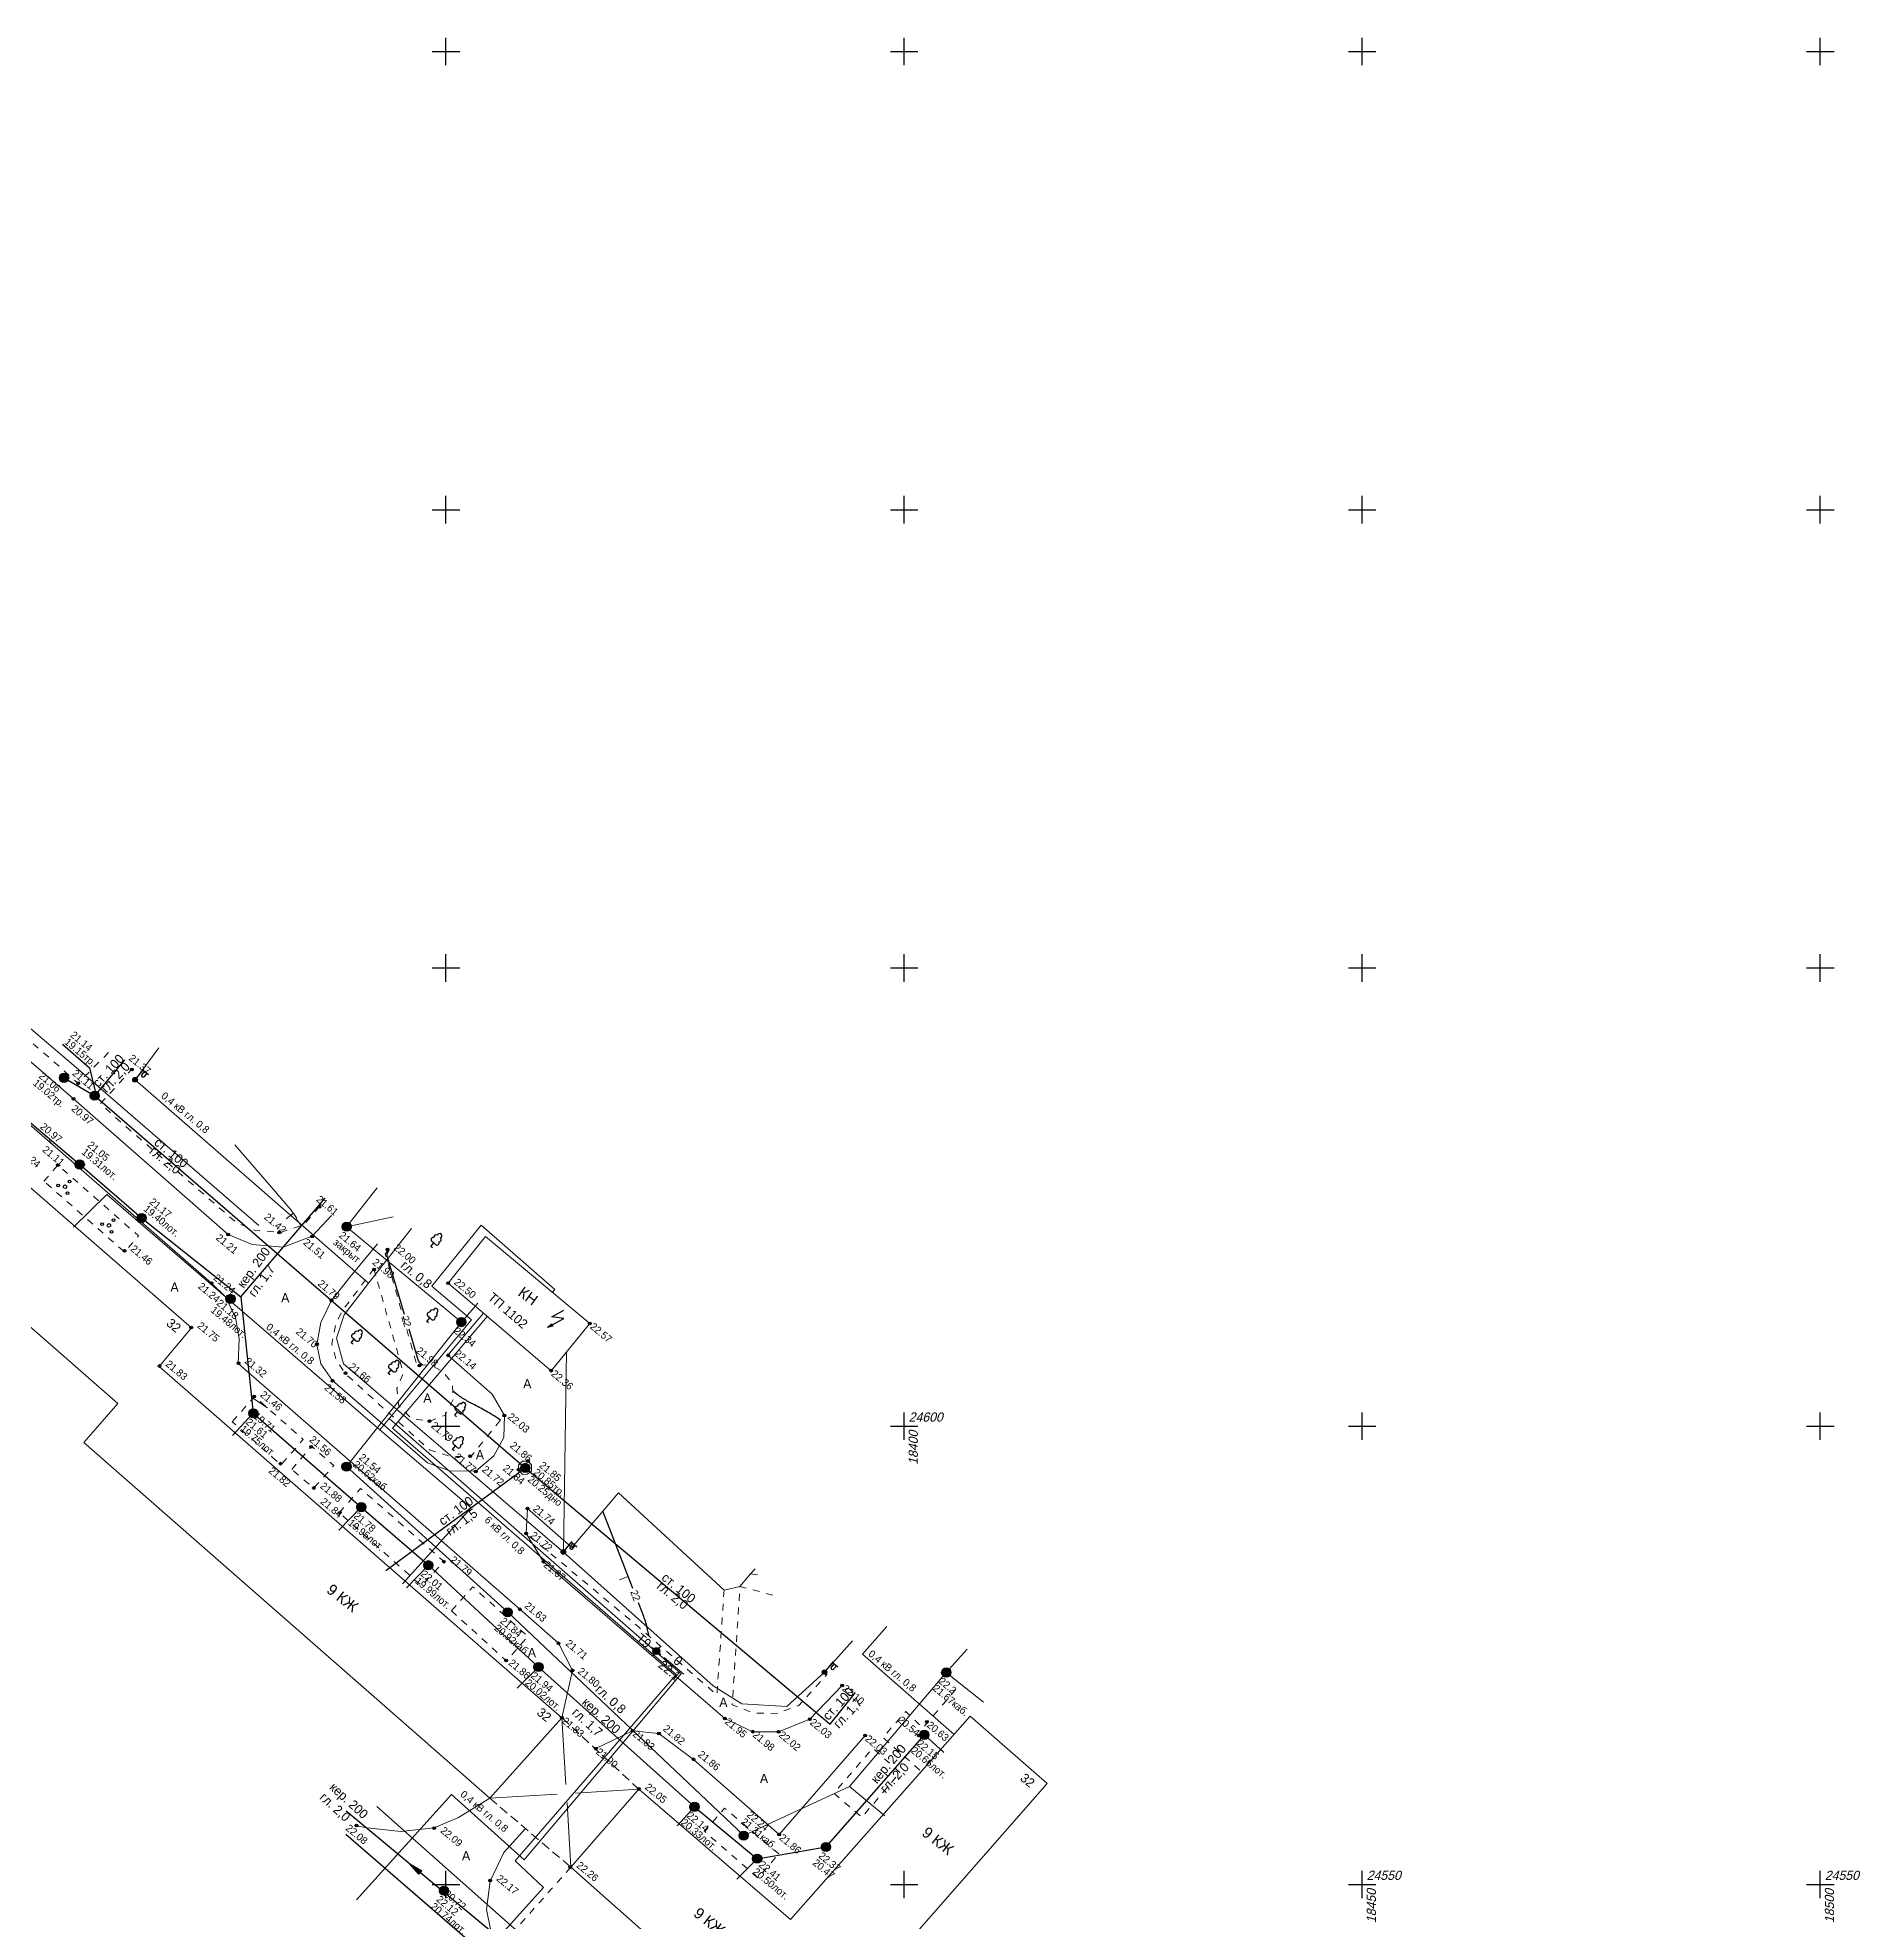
# Model space of a CAD drawing. Header units: metres. Extents: x 16881 to 20071, y 24181 to 25063.
# Drawn here: x 18305.4 to 18504.4, y 24545.9 to 24751.5 of the extents above; entities that cross this region are included whole.
import ezdxf
from ezdxf.enums import TextEntityAlignment as Align

# ---------------------------------------------------------------- set-up
doc = ezdxf.new("R2010")
doc.units = ezdxf.units.M
doc.linetypes.add('g5_01_5x1_5', pattern=[1.5, 0.75, -0.75])
doc.linetypes.add('g5_02x1', pattern=[1.5, 1, -0.5])
for name, color, linetype in [('01_Геодезические пункты', 7, 'Continuous'), ('02_Сетка', 7, 'Continuous'), ('03_Здания и строения', 7, 'Continuous'), ('05_Элементы зданий', 7, 'Continuous'), ('06_Инженерно-технические сооружения', 7, 'Continuous'), ('07_Объекты электропередачи', 7, 'Continuous'), ('10_Границы покрытий и угодий', 7, 'Continuous'), ('13_Растительность', 7, 'Continuous'), ('19_Горизонтали', 7, 'Continuous'), ('30_Канализация', 7, 'Continuous'), ('31_Водопровод', 7, 'Continuous'), ('33_Газопровод', 7, 'Continuous'), ('35_Телефон', 7, 'Continuous'), ('37_Кабель низкого напряжения', 7, 'Continuous'), ('38_Кабели высокого напряжения', 7, 'Continuous'), ('44_Крышки колодцев', 7, 'Continuous'), ('61_Отметки высоты поверхности', 7, 'Continuous'), ('Сетка', 7, 'Continuous')]:
    doc.layers.add(name, color=color, linetype=linetype)
doc.styles.add('LIKE11', font='bm431.shx')
doc.styles.add('LIKE14', font='p131.shx')
doc.styles.add('LIKE17', font='d431.shx')
doc.styles.add('LIKE32', font='peteri.shx')
doc.styles.add('LIKE36', font='pragmai.shx')
doc.styles.add('Line_GUGK', font='')
doc.styles.add('pragmai.shx', font='pragmai.shx')
doc.styles.get('Line_GUGK').set_extended_font_data('Bm431', italic=True)
doc.linetypes.add('g5_119_1', pattern='A,4,-1,[31,GUGK_2005.shx,S=0.1,R=0,X=0,Y=0],0.35,[31,GUGK_2005.shx,S=0.08,R=0,X=0,Y=0],3.3,[31,GUGK_2005.shx,S=0.08,R=180,X=0,Y=0],0.35,[31,GUGK_2005.shx,S=0.1,R=180,X=0,Y=0],-1', length=10)
doc.linetypes.add('g5_119_3', pattern='A,4,-1,[31,GUGK_2005.shx,S=0.1,R=0,X=0,Y=0],4,[31,GUGK_2005.shx,S=0.1,R=180,X=0,Y=0],-1', length=10)
doc.linetypes.add('g5_122_g', pattern='A,1,-1,1.5,-0.4,["Г",Line_GUGK,S=1,R=0,X=0,Y=-0.5],-1.5,1.5,-1,4,-1,4,-1,3', length=20.9)
doc.linetypes.add('g5_122_k', pattern='A,1,-1,1.5,-0.4,["К",Line_GUGK,S=1,R=0,X=0,Y=-0.5],-1.5,1.5,-1,4,-1,4,-1,3', length=20.9)
doc.linetypes.add('g5_122_v', pattern='A,1,-1,1.5,-0.4,["В",Line_GUGK,S=1,R=0,X=0,Y=-0.5],-1.5,1.5,-1,4,-1,4,-1,3', length=20.9)
doc.linetypes.add('g5_133_t', pattern='A,2,[27,GUGK_2005.shx,S=0.4,R=0,X=0,Y=0],2,-1,2,[27,GUGK_2005.shx,S=0.4,R=0,X=0,Y=0],2,-1,2,[27,GUGK_2005.shx,S=0.4,R=0,X=0,Y=0],2,-0.1,["V",Line_GUGK,S=1,R=0,X=0,Y=-0.5],-1', length=15.1)
doc.linetypes.add('g5_386_1', pattern='A,0,-0.75,[39,GUGK_2005.shx,S=0.5,R=0,X=0.55,Y=0],-0.75', length=1.5)

# ---------------------------------------------------------------- blocks, each defined once
blk = doc.blocks.new('g5_012')
at = {"color": 92}
for points in [[(-1.5, 0), (1.5, 0)], [(0, -1.5), (0, 1.5)]]:
    blk.add_lwpolyline(points, dxfattribs=at)
blk = doc.blocks.new('g5_117sv')
h = blk.add_hatch(color=255)
h.paths.add_polyline_path([(-0.04, 0.46, 0.390634), (-0.46, 0, 0.11106), (-0.42, -0.2), (-0.04, 0.02)])
h.paths.add_polyline_path([(0.04, 0.02), (0.42, -0.2, 0.11106), (0.46, 0, 0.390634), (0.04, 0.46)])
h.paths.add_polyline_path([(-0.38, -0.26, 0.524447), (0.38, -0.26), (0, -0.04)])
at = {"color": 0}
for points in [[(0, 0.5), (0, 0)], [(0, 0), (-0.43, -0.25)], [(0.43, -0.25), (0, 0)]]:
    blk.add_lwpolyline(points, dxfattribs=at)
blk.add_circle((0, 0), 0.5, dxfattribs=at)
blk = doc.blocks.new('g5_367_1')
at = {"color": 0}
for points in [[(0, 0.5), (-0.26, 0.5)], [(0, 0.5), (0.26, 0.5)], [(0, 0), (0, 0.5)], [(0.25, 0), (0, 0)]]:
    blk.add_lwpolyline(points, dxfattribs=at)
for centre, start, end in [((-0.26, 0.75), 115.6346, 270), ((-0.2, 1.16), 97.9406, 227.8197), ((0, 1.5), 90, 202.242), ((0, 1.5), 337.758, 90), ((0.2, 1.16), 312.1803, 82.0594), ((0.26, 0.75), 270, 64.3654)]:
    blk.add_arc(centre, 0.25, start, end, dxfattribs=at)
blk = doc.blocks.new('g5_110_1c')
h = blk.add_hatch(color=255)
edge = h.paths.add_edge_path()
edge.add_arc((0, 0), 0.212, 0, 360)
edge = h.paths.add_edge_path(flags=16)
edge.add_arc((0, 0), 0.0975, 0, 360)
h = blk.add_hatch(color=0)
edge = h.paths.add_edge_path()
edge.add_arc((0, 0), 0.06, 0, 360)
at = {"color": 0}
for p, q in [((0, 0.25), (0, 1.5)), ((0, 1.38), (0.75, 1.38))]:
    blk.add_line(p, q, dxfattribs=at)
blk.add_lwpolyline([(0.2, 1.38), (0.2, 0.93, 1.040016), (0.55, 0.93), (0.55, 1.38)], format="xyb", dxfattribs=at)
for radius in [0.25, 0.06]:
    blk.add_circle((0, 0), radius, dxfattribs=at)
blk = doc.blocks.new('g5_330')
blk.add_hatch(color=0).paths.add_polyline_path([(0.15, 0, 1), (-0.15, 0, 1)])
at = {"color": 0}
blk.add_circle((0, 0), 0.15, dxfattribs=at)
blk = doc.blocks.new('g5_005_1')
h = blk.add_hatch(color=255)
edge = h.paths.add_edge_path()
edge.add_arc((0, 0), 0.338, 0, 360)
edge = h.paths.add_edge_path(flags=16)
edge.add_arc((0, 0), 0.1, 0, 360)
at = {"color": 0}
for p, q in [((-0.625, 0), (-0.375, 0)), ((0, 0.625), (0, 0.375)), ((0.375, 0), (0.625, 0)), ((0, -0.375), (0, -0.625))]:
    blk.add_line(p, q, dxfattribs=at)
for radius in [0.375, 0.0625]:
    blk.add_circle((0, 0), radius, dxfattribs=at)
blk = doc.blocks.new('g5_117v')
h = blk.add_hatch(color=255)
h.paths.add_polyline_path([(-0.46, 0.04), (0.46, 0.04, 0.921954)])
h.paths.add_polyline_path([(0.46, -0.04), (-0.46, -0.04, 0.921954)])
at = {"color": 0}
blk.add_line((-0.5, 0), (0.5, 0), dxfattribs=at)
blk.add_circle((0, 0), 0.5, dxfattribs=at)
blk = doc.blocks.new('g5_112')
blk.add_hatch(color=0).paths.add_polyline_path([(0, 0), (0.08, 0.61), (0.36, 0.5)])
at = {"color": 0}
blk.add_lwpolyline([(0.22, 0.56), (0.75, 1.88), (-0.38, 1.2), (0.15, 2.6)], dxfattribs=at)
blk.add_lwpolyline([(0, 0), (0.08, 0.61), (0.36, 0.5)], close=True, dxfattribs=at)
blk = doc.blocks.new('g5_117kb')
h = blk.add_hatch(color=255)
h.paths.add_polyline_path([(0.04, 0.04), (0.46, 0.04, 0.367426), (0.04, 0.46)])
h.paths.add_polyline_path([(-0.04, 0.46, 0.367426), (-0.46, 0.04), (-0.04, 0.04)])
h.paths.add_polyline_path([(-0.04, -0.04), (-0.46, -0.04, 0.367426), (-0.04, -0.46)])
h.paths.add_polyline_path([(0.04, -0.46, 0.367426), (0.46, -0.04), (0.04, -0.04)])
at = {"color": 0}
for points in [[(-0.5, 0), (0.5, 0)], [(0, 0.5), (0, -0.5)]]:
    blk.add_lwpolyline(points, dxfattribs=at)
blk.add_circle((0, 0), 0.5, dxfattribs=at)
blk = doc.blocks.new('g5_394')
at = {"color": 0}
for centre, radius in [((0, 0), 0.2), ((0, 0.75), 0.15), ((-0.65, -0.37), 0.15), ((0.65, -0.37), 0.15)]:
    blk.add_circle(centre, radius, dxfattribs=at)
blk = doc.blocks.new('g5_122_3')
blk.add_hatch(color=0).paths.add_polyline_path([(0, -0.25), (0, 0.25), (1.5, 0)])
at = {"color": 0}
blk.add_lwpolyline([(0, -0.25), (0, 0.25), (1.5, 0), (0, -0.25)], dxfattribs=at)
blk = doc.blocks.new('g_scratch')
at = {"color": 0, "linetype": 'ByBlock', "lineweight": 15}
blk.add_line((0, 0), (1, 0), dxfattribs=at)

msp = doc.modelspace()

# ---------------------------------------------------------------- linework, layer by layer
at = {"flags": 128}
msp.add_lwpolyline([(18308.15, 24641.68), (18311.1, 24639.09), (18311.71, 24636.56)], dxfattribs=at)
at = {"layer": '01_Геодезические пункты', "color": 7, "lineweight": 20, "flags": 128}
msp.add_lwpolyline([(18375.97, 24572.96), (18373.81, 24574.76)], dxfattribs=at)
at = {"layer": '03_Здания и строения', "color": 7, "linetype": 'Continuous', "lineweight": 20, "flags": 128}
for points in [[(18277.92, 24634.2), (18285.41, 24642.74), (18322.21, 24610.73), (18318.71, 24606.53), (18362.66, 24568.18), (18354.78, 24559.41), (18310.47, 24598.23), (18314.18, 24602.47), (18277.92, 24634.2)], [(18350.24, 24615.6), (18354.1, 24612.32), (18361.47, 24606.06), (18365.71, 24611.21), (18354.33, 24620.7), (18350.24, 24615.6)], [(18407.22, 24568.37), (18387.62, 24546.19), (18371.04, 24560.39), (18363.63, 24551.88), (18385.61, 24532.44), (18381.9, 24528.03), (18414.11, 24500.53), (18421.52, 24509.16), (18388.53, 24537.6), (18394.49, 24544.63), (18398.31, 24541.26), (18415.6, 24561.03), (18407.22, 24568.37)]]:
    msp.add_lwpolyline(points, dxfattribs=at)
at = {"layer": '05_Элементы зданий', "color": 7, "linetype": 'g5_02x1', "lineweight": 20, "flags": 128}
for points in [[(18362.66, 24568.18), (18371.04, 24560.39)], [(18354.78, 24559.41), (18363.63, 24551.88)]]:
    msp.add_lwpolyline(points, dxfattribs=at)
at = {"layer": '05_Элементы зданий', "color": 7, "linetype": 'Continuous', "lineweight": 20, "flags": 128}
for points, elevation in [([(18362.66, 24568.18), (18363.09, 24560.91)], 21.83), ([(18364.15, 24559.97), (18371.04, 24560.39)], 22.12), ([(18354.78, 24559.41), (18362.15, 24559.85)], 22.12), ([(18363.21, 24558.92), (18363.63, 24551.88)], 21.83)]:
    msp.add_lwpolyline(points, dxfattribs=dict(at, elevation=elevation))
at = {"layer": '06_Инженерно-технические сооружения', "color": 7, "linetype": 'Continuous', "lineweight": 20, "flags": 128}
msp.add_lwpolyline([(18357.93, 24595.75), (18358.36, 24596.17), (18358.95, 24596.2), (18359.32, 24595.8), (18359.33, 24595.1), (18358.85, 24594.76), (18358.35, 24594.74), (18357.91, 24595.26), (18357.93, 24595.75)], dxfattribs=at)
at = {"layer": '10_Границы покрытий и угодий', "color": 7, "linetype": 'Continuous', "lineweight": 20, "flags": 128}
for points in [[(18283.79, 24657.84), (18292.35, 24650.43), (18294.66, 24648.42), (18309.35, 24635.71), (18326.24, 24620.91)], [(18362.66, 24568.18), (18363.82, 24573.36), (18362.28, 24576.31), (18358.06, 24580.02), (18327.33, 24606.86), (18327.44, 24609.55), (18327.04, 24611.85), (18325.99, 24614.08), (18324.42, 24615.61), (18305.08, 24632.46), (18294.14, 24641.92), (18293.48, 24641.76), (18292.08, 24642.95), (18291.94, 24643.75), (18288.06, 24647.09), (18285.65, 24647.73), (18283.56, 24647.51), (18281.19, 24645.51), (18273.23, 24636.2), (18267.6, 24629.66), (18266.25, 24626.47), (18266.2, 24623.86), (18266.96, 24621.52), (18269.6, 24618.07)], [(18326.24, 24620.91), (18328.83, 24619.81), (18332.22, 24619.53), (18335.39, 24620.74), (18337.49, 24622.99)], [(18342.52, 24619.9), (18339.56, 24616.3), (18337.51, 24613.71), (18336.36, 24611.32), (18335.89, 24608.92), (18336.36, 24606.8), (18337.6, 24604.97), (18348, 24596.01), (18350.42, 24595.14), (18353.26, 24595.1), (18355.22, 24596.77), (18356.31, 24598.75), (18356.37, 24601.17), (18355.05, 24603.5), (18350.21, 24607.74), (18354.1, 24612.32)], [(18358.91, 24591.02), (18363.72, 24586.76), (18368.84, 24592.72), (18380.36, 24582.12), (18382.09, 24582.51), (18383.25, 24583.91), (18383.73, 24584.44)], [(18358.91, 24591.02), (18358.75, 24588.29), (18360.65, 24585.22), (18380.44, 24568.11), (18383.48, 24566.67), (18386.31, 24566.66), (18389.7, 24568.03), (18393.24, 24571.72)], [(18395.74, 24566.24), (18386.36, 24555.45), (18377.02, 24563.65), (18373.25, 24566.46), (18370.37, 24566.76), (18366.35, 24564.82)], [(18354.78, 24559.41), (18351.38, 24557.3), (18348.7, 24556.17), (18345.09, 24555.77), (18341.41, 24556.17), (18340.21, 24556.4)], [(18382.28, 24520.08), (18357.98, 24540.84), (18356.09, 24542.89), (18354.86, 24545.11), (18354.41, 24547.26), (18354.83, 24550.36), (18356.33, 24553.47), (18358.68, 24556.09)]]:
    msp.add_lwpolyline(points, dxfattribs=at)
at = {"layer": '10_Границы покрытий и угодий', "color": 7, "linetype": 'g5_01_5x1_5', "lineweight": 20, "flags": 128}
for points in [[(18313.18, 24640.76), (18309.82, 24637.42), (18308.01, 24639.06), (18302.13, 24644.18), (18295.61, 24649.7), (18293.38, 24651.62), (18292.35, 24650.43)], [(18336.19, 24623.94), (18334.49, 24621.98), (18332.02, 24621.17), (18329.17, 24621.34), (18327.17, 24622.17), (18321.39, 24627.2), (18313.83, 24633.78), (18312.29, 24635.18), (18315.69, 24638.92)], [(18306.12, 24626.73), (18307.64, 24628.5), (18316.45, 24620.76), (18314.92, 24619.01), (18306.12, 24626.73)], [(18342.13, 24617.18), (18345.35, 24605.82), (18344.65, 24604.15), (18344.85, 24602.23), (18346.21, 24600.87), (18348.2, 24600.54), (18349.92, 24601.2), (18350.79, 24602.91), (18350.71, 24604.63), (18349.69, 24605.92), (18348.27, 24606.7), (18346.83, 24606.63), (18343.38, 24618.8), (18343.73, 24619.22)], [(18342.13, 24617.18), (18338.63, 24612.53), (18337.94, 24610.98), (18337.54, 24608.98), (18338.01, 24607.25), (18339.06, 24605.7), (18348.19, 24597.42), (18350.44, 24596.72), (18352.68, 24596.66), (18356.37, 24601.17)], [(18326.68, 24600.49), (18329.09, 24603.24), (18334.42, 24598.56), (18331.99, 24595.79), (18326.68, 24600.49)], [(18333.17, 24595.27), (18335.32, 24597.81), (18337.76, 24595.7), (18335.57, 24593.25), (18333.17, 24595.27)], [(18338.36, 24590.55), (18340.67, 24593.21), (18349.79, 24585.23), (18347.33, 24582.59), (18338.36, 24590.55)], [(18380.36, 24582.12), (18379.57, 24570.68), (18370.93, 24578.17), (18361.4, 24586.13), (18358.75, 24588.29)], [(18383.25, 24583.91), (18384.2, 24583.74)], [(18350.6, 24579.86), (18352.94, 24582.49), (18358.93, 24577.05), (18356.6, 24574.4), (18350.6, 24579.86)], [(18385.66, 24581.57), (18382.09, 24582.51), (18381.24, 24569.59), (18383.57, 24568.71), (18386.09, 24568.66), (18388.51, 24569.52), (18391.61, 24572.94)], [(18405.63, 24571.26), (18402.04, 24567.07), (18400.18, 24568.88), (18397.69, 24566.04), (18401.88, 24562.33)], [(18399.53, 24562.21), (18396.6, 24564.87), (18392.33, 24559.96), (18395.4, 24557.33), (18399.53, 24562.21)], [(18386.33, 24553.35), (18380.41, 24558.33), (18378.24, 24555.77), (18384.06, 24550.7), (18386.33, 24553.35)], [(18363.63, 24551.88), (18357.21, 24544.68), (18363.44, 24539.18), (18367.03, 24538.6), (18377.94, 24528.93), (18378.05, 24525.51), (18390.22, 24514.83), (18393.23, 24518.36)]]:
    msp.add_lwpolyline(points, dxfattribs=at)
at = {"layer": '13_Растительность', "color": 92, "linetype": 'g5_386_1', "lineweight": 20, "flags": 128}
msp.add_lwpolyline([(18294.21, 24652.25), (18310.16, 24638.69), (18329.58, 24621.89)], dxfattribs=at)
at = {"layer": '19_Горизонтали', "color": 32, "linetype": 'Continuous', "lineweight": 20, "flags": 128}
for points, elevation in [([(18306.93, 24630.85), (18306.68, 24631.12, -0.726035), (18306.69, 24631.15), (18306.75, 24631.14)], 21), ([(18334.23, 24621.9), (18334.03, 24622.13, -0.06299), (18333.7, 24622.65), (18333.67, 24622.74, 0.056039), (18333.41, 24623.16), (18333.41, 24623.16, 0.007571), (18333.09, 24623.56), (18332.64, 24624.11, 0.006442), (18331.38, 24625.59), (18326.96, 24630.69)], 21.5), ([(18328.95, 24603.08), (18329.01, 24603.02, 0.044528), (18329.15, 24602.91), (18330.52, 24601.99)], 21.5)]:
    msp.add_lwpolyline(points, format="xyb", dxfattribs=dict(at, elevation=elevation))
at = {"layer": '19_Горизонтали', "color": 32, "linetype": 'Continuous', "lineweight": 30, "elevation": 22, "flags": 128}
for points in [[(18343.77, 24619.2), (18343.63, 24618.97, 0.210844), (18343.57, 24618.48), (18345.44, 24612.24)], [(18345.93, 24610.62), (18346.93, 24607.27, 0.163384), (18347.17, 24606.93), (18347.26, 24606.86, -0.03065), (18347.42, 24606.73), (18347.49, 24606.66)], [(18355.96, 24600.67), (18355.57, 24600.92, 0.011355), (18354.78, 24601.41), (18354.5, 24601.57, 0.010413), (18353.12, 24602.33), (18352.33, 24602.75, -0.039948), (18351.26, 24603.43), (18350.75, 24603.82)], [(18370.39, 24582.31, -0.000287), (18369.53, 24584.53), (18367.13, 24590.73)], [(18348.16, 24584.85), (18347.96, 24584.97, 0.802779), (18347.89, 24584.9), (18347.97, 24584.77, 0.523576), (18348.09, 24584.76), (18348.16, 24584.85)], [(18372.16, 24577.1), (18372, 24577.83, 0.03944), (18371.58, 24579.25), (18371.07, 24580.55, -0.000025), (18371, 24580.74, -0.000025)]]:
    msp.add_lwpolyline(points, format="xyb", dxfattribs=at)
at = {"layer": '30_Канализация', "color": 12, "linetype": 'g5_122_k', "lineweight": 30, "flags": 128}
for points in [[(18293.59, 24642.43), (18310.03, 24628.55), (18316.78, 24622.72), (18327.6, 24614.1), (18336.8, 24624.87)], [(18327.6, 24614.1), (18328.97, 24601.41)], [(18326.7, 24598.98), (18328.97, 24601.41), (18340.76, 24591.17)], [(18338.32, 24588.67), (18340.76, 24591.17), (18348.08, 24584.83)], [(18345.7, 24582.35), (18348.08, 24584.83), (18360.1, 24573.72)], [(18357.76, 24571.41), (18360.1, 24573.72), (18377.12, 24558.47)], [(18381.76, 24550.59), (18383.96, 24552.81), (18391.48, 24554.09), (18402.22, 24566.33), (18404.35, 24564.4)], [(18375.22, 24556.38), (18377.12, 24558.47), (18383.96, 24552.81)], [(18339.1, 24558.03), (18387.77, 24517.62), (18389.98, 24515.59), (18402.13, 24505.07), (18405.13, 24508.49)]]:
    msp.add_lwpolyline(points, dxfattribs=at)
at = {"layer": '31_Водопровод', "color": 94, "linetype": 'g5_122_v', "lineweight": 30, "flags": 128}
for points in [[(18308.32, 24638.01), (18311.66, 24636.06), (18314.96, 24639.96)], [(18311.66, 24636.06), (18358.65, 24595.45)], [(18343.42, 24584.25), (18358.65, 24595.45), (18391.94, 24567.5), (18394.71, 24570.95)]]:
    msp.add_lwpolyline(points, dxfattribs=at)
at = {"layer": '33_Газопровод', "color": 132, "linetype": 'g5_122_g', "lineweight": 30, "flags": 128}
msp.add_lwpolyline([(18339.07, 24555.5), (18440.88, 24467.44)], dxfattribs=at)
at = {"layer": '35_Телефон', "color": 6, "linetype": 'g5_133_t', "lineweight": 20, "flags": 128}
for points in [[(18342.48, 24626), (18339.16, 24621.77), (18344.24, 24622.83)], [(18339.16, 24621.77), (18351.68, 24611.36), (18353.46, 24613.41)], [(18351.68, 24611.36), (18339.14, 24595.59), (18356.74, 24579.7), (18382.5, 24555.33), (18394.05, 24560.7), (18404.6, 24573.13), (18406.88, 24575.66)], [(18404.6, 24573.13), (18408.67, 24569.88)], [(18394.05, 24560.7), (18397.89, 24557.48)]]:
    msp.add_lwpolyline(points, dxfattribs=at)
at = {"layer": '37_Кабель низкого напряжения', "color": 1, "linetype": 'g5_119_3', "lineweight": 20, "flags": 128}
for points in [[(18318.66, 24641.28), (18316.07, 24637.8), (18341.55, 24615.61), (18346.23, 24621.57)], [(18309.34, 24621.71), (18312.98, 24625.27), (18342.77, 24599.59)], [(18361.63, 24614.62), (18361.88, 24614.93), (18353.84, 24621.92), (18348.44, 24615.27), (18352.8, 24611.6), (18342.77, 24599.59), (18352.74, 24591.1), (18345.24, 24582.81)], [(18394.36, 24576.59), (18391.32, 24573.16), (18387.19, 24569.4), (18382.3, 24569.71), (18379.16, 24571.68), (18362.81, 24586.27), (18338.83, 24606.79), (18338.05, 24609.59), (18338.89, 24612.17), (18341.55, 24615.61)], [(18363.15, 24608.1), (18362.81, 24586.27)], [(18343.81, 24600.83), (18375.68, 24572.99), (18358.54, 24552.68), (18350.62, 24559.83), (18340.22, 24548.32)], [(18405.46, 24566.38), (18395.46, 24575.13), (18398.13, 24578.14)], [(18342.46, 24558.5), (18363.56, 24539.77), (18386.34, 24519.37), (18420.9, 24490.33), (18449.55, 24471.11), (18469.63, 24494.27), (18480.11, 24496.86)]]:
    msp.add_lwpolyline(points, dxfattribs=at)
at = {"layer": '38_Кабели высокого напряжения', "color": 1, "linetype": 'g5_119_1', "lineweight": 20, "flags": 128}
msp.add_lwpolyline([(18349.54, 24537.34), (18360.66, 24549.68), (18357.56, 24552.57), (18375.11, 24572.9), (18344.17, 24599.79), (18354.51, 24611.97)], dxfattribs=at)

# ---------------------------------------------------------------- block references
at = {"layer": '01_Геодезические пункты', "color": 7, "linetype": 'Continuous', "lineweight": 20, "rotation": 320.2244407250127}
msp.add_blockref('g5_005_1', (18372.97, 24575.46, 22.1), dxfattribs=at)
at = {"layer": '02_Сетка', "color": 92, "linetype": 'Continuous', "lineweight": 15, "ltscale": 0.5}
for p in [(18350, 24750), (18400, 24750), (18450, 24750), (18500, 24750), (18350, 24700), (18400, 24700), (18450, 24700), (18500, 24700), (18350, 24650), (18400, 24650), (18450, 24650), (18500, 24650), (18350, 24600), (18400, 24600), (18450, 24600), (18500, 24600), (18350, 24550), (18400, 24550), (18450, 24550), (18500, 24550)]:
    msp.add_blockref('g5_012', p, dxfattribs=at)
at = {"layer": '07_Объекты электропередачи', "color": 7, "linetype": 'Continuous', "lineweight": 20}
for name, p, rotation in [('g5_110_1c', (18316.07, 24637.8), 320.2655484459036), ('g5_112', (18361.07, 24610.77), 320.2655484459036), ('g5_110_1c', (18362.81, 24586.27, 21.85), 320.2244407250127), ('g5_110_1c', (18391.32, 24573.16, 22.26), 320.2244407250127)]:
    msp.add_blockref(name, p, dxfattribs=dict(at, rotation=rotation))
at = {"layer": '13_Растительность', "color": 92, "linetype": 'Continuous', "lineweight": 20, "rotation": 320.2655484459036}
for name, p in [('g5_394', (18308.42, 24626.12)), ('g5_394', (18313.22, 24621.9)), ('g5_367_1', (18348.34, 24619.61)), ('g5_367_1', (18347.91, 24611.44)), ('g5_367_1', (18339.67, 24609.1)), ('g5_367_1', (18343.7, 24605.76)), ('g5_367_1', (18350.95, 24601.19)), ('g5_367_1', (18350.71, 24597.46))]:
    msp.add_blockref(name, p, dxfattribs=at)
at = {"layer": '19_Горизонтали', "color": 32, "linetype": 'Continuous', "lineweight": -3}
for p, rotation in [((18333.36, 24623.23, 21.5), 218.0180673632979), ((18369.89, 24583.6, 22), 201.1536336232411)]:
    msp.add_blockref('g_scratch', p, dxfattribs=dict(at, rotation=rotation))
at = {"layer": '30_Канализация', "color": 7, "linetype": 'Continuous', "lineweight": 20, "rotation": 140.2991752884204}
msp.add_blockref('g5_122_3', (18347.21, 24551.3), dxfattribs=at)
at = {"layer": '44_Крышки колодцев', "color": 7, "linetype": 'Continuous', "lineweight": 20}
for name, p, rotation in [('g5_117v', (18308.32, 24638.01, 21.06), 320.2244407250127), ('g5_117v', (18311.66, 24636.06, 21.14), 320.2244407250127), ('g5_117kb', (18310.03, 24628.55, 21.05), 320.2244407250127), ('g5_117kb', (18316.78, 24622.72, 21.17), 320.2244407250127), ('g5_117sv', (18339.16, 24621.77, 21.64), 320.2244407250127), ('g5_117kb', (18326.48, 24613.89, 21.18), 320.2244407250127), ('g5_117sv', (18351.68, 24611.36, 22.34), 320.2655484459036), ('g5_117kb', (18328.97, 24601.41, 21.61), 320.2244407250127), ('g5_117sv', (18339.14, 24595.59, 21.54), 320.2244407250127), ('g5_117v', (18358.65, 24595.45, 21.85), 320.2244407250127), ('g5_117kb', (18340.76, 24591.17, 21.77), 320.2244407250127), ('g5_117kb', (18348.08, 24584.83, 22.01), 320.2244407250127), ('g5_117sv', (18356.74, 24579.7, 21.84), 320.2244407250127), ('g5_117kb', (18360.1, 24573.72, 21.94), 320.2244407250127), ('g5_117sv', (18404.6, 24573.13, 22.2), 320.2244407250127), ('g5_117kb', (18402.22, 24566.33, 22.15), 320.2244407250127), ('g5_117kb', (18377.12, 24558.47, 22.14), 320.2244407250127), ('g5_117sv', (18382.5, 24555.33, 22.25), 320.2244407250127), ('g5_117kb', (18391.48, 24554.09, 22.37), 320.2244407250127), ('g5_117kb', (18383.96, 24552.81, 22.41), 320.2244407250127), ('g5_117kb', (18349.78, 24549.32, 22.12), 320.2244407250127)]:
    msp.add_blockref(name, p, dxfattribs=dict(at, rotation=rotation))
at = {"layer": '61_Отметки высоты поверхности', "color": 7, "linetype": 'Continuous', "lineweight": 20}
for p, rotation in [((18315.7, 24638.93), 320.1837874390728), ((18309.86, 24637.41), 320.1837874390728), ((18309.35, 24635.71, 20.97), 320.2244407250127), ((18307.63, 24628.49), 320.1837874390728), ((18336.18, 24623.95), 320.1837874390728), ((18326.24, 24620.91, 21.21), 320.2244407250127), ((18331.8, 24621.15), 320.1837874390728), ((18335.39, 24620.71), 320.1837874390728), ((18314.9, 24619.14), 320.1837874390728), ((18343.63, 24619.28), 320.1837874390728), ((18342.15, 24617.11), 320.1837874390728), ((18324.42, 24615.61, 21.25), 320.2244407250127), ((18337.5, 24613.73), 320.1837874390728), ((18350.24, 24615.6, 22.5), 320.2244407250127), ((18322.19, 24610.76), 320.1837874390728), ((18365.71, 24611.21, 22.57), 320.2244407250127), ((18335.92, 24608.96), 320.1837874390728), ((18350.25, 24607.73), 320.1837874390728), ((18318.72, 24606.57), 320.1837874390728), ((18327.36, 24606.89), 320.1837874390728), ((18339.03, 24605.79), 320.1837874390728), ((18347.1, 24606.62), 320.1837874390728), ((18361.47, 24606.06, 22.36), 320.2244407250127), ((18337.61, 24604.94), 320.1837874390728), ((18328.98, 24601.42, 19.71), 320.2244407250127), ((18329.06, 24603.24), 320.1837874390728), ((18348.19, 24600.56), 320.1837874390728), ((18356.37, 24601.17), 320.1837874390728), ((18335.3, 24597.74), 320.1837874390728), ((18331.94, 24595.91), 320.1837874390728), ((18352.64, 24596.72), 320.1837874390728), ((18357.91, 24595.26, 21.84), 320.2244407250127), ((18358.95, 24596.2, 21.86), 320.2244407250127), ((18335.59, 24593.26), 320.1837874390728), ((18353.27, 24595.07), 320.1837874390728), ((18358.91, 24591.02, 21.74), 320.2244407250127), ((18338.38, 24590.53), 320.1837874390728), ((18358.75, 24588.29, 21.72), 320.2244407250127), ((18349.78, 24585.22), 320.1837874390728), ((18360.65, 24585.22, 21.67), 320.2244407250127), ((18358.06, 24580.02, 21.63), 320.2244407250127), ((18362.28, 24576.31, 21.71), 320.2244407250127), ((18356.57, 24574.43), 320.1837874390728), ((18363.82, 24573.36, 21.8), 320.2244407250127), ((18393.24, 24571.72, 22.1), 320.2244407250127), ((18362.66, 24568.18, 21.83), 320.2244407250127), ((18370.37, 24566.76, 21.83), 320.2244407250127), ((18373.25, 24566.46, 21.82), 320.2244407250127), ((18380.44, 24568.11, 21.95), 320.2244407250127), ((18383.48, 24566.67, 21.98), 320.2244407250127), ((18386.31, 24566.66, 22.02), 320.2244407250127), ((18389.7, 24568.03, 22.03), 320.2244407250127), ((18402.47, 24567.73, 20.63), 320.2244407250127), ((18366.35, 24564.82, 21.89), 320.2244407250127), ((18395.74, 24566.24, 22.03), 320.2244407250127), ((18401.63, 24566.26, 20.54), 320.2244407250127), ((18377.02, 24563.65, 21.86), 320.2244407250127), ((18371.04, 24560.42), 320.1837874390728), ((18340.24, 24556.42), 320.1837874390728), ((18348.72, 24556.14), 320.1837874390728), ((18386.36, 24555.45, 21.86), 320.2244407250127), ((18354.83, 24550.44), 320.1837874390728), ((18363.57, 24551.88), 320.1837874390728), ((18349.77, 24549.33, 20.72), 320.2244407250127)]:
    msp.add_blockref('g5_330', p, dxfattribs=dict(at, rotation=rotation))

# ---------------------------------------------------------------- texts
at = {"color": 7, "linetype": 'Continuous', "lineweight": 15, "ltscale": 0.5, "style": 'LIKE11'}
for s, rotation, p in [('21.14', 320.2244, (18308.93, 24642.56)), ('19.15тр.', 320.2244, (18308.29, 24641.79)), ('21.06', 320.2244, (18305.49, 24638.09)), ('19.02тр.', 320.2244, (18304.85, 24637.32)), ('21.05', 320.2244, (18310.8, 24630.56)), ('19.31лот.', 320.2244, (18310.16, 24629.79)), ('21.17', 320.2244, (18317.56, 24624.36)), ('19.40лот.', 320.2244, (18316.92, 24623.59)), ('закрыт', 320.2244, (18337.62, 24619.93)), ('21.64', 320.2244, (18338.26, 24620.7)), ('19.48лот.', 320.2244, (18324.25, 24612.54)), ('21.18', 320.2244, (18324.89, 24613.31)), ('22.34', 320.2655, (18350.78, 24610.28)), ('19.75лот.', 320.2244, (18327.44, 24599.57)), ('21.61', 320.2244, (18328.08, 24600.33)), ('20.62каб.', 320.2244, (18339.78, 24595.7)), ('21.54', 320.2244, (18340.42, 24596.47)), ('20.85тр.', 320.2244, (18359.47, 24594.84)), ('21.85', 320.2244, (18360.11, 24595.61)), ('20.25дно', 320.2244, (18358.83, 24594.07)), ('19.95лот.', 320.2244, (18339.23, 24589.33)), ('21.78', 320.2244, (18339.86, 24590.09)), ('19.99лот.', 320.2244, (18346.54, 24582.98)), ('22.01', 320.2244, (18347.18, 24583.75)), ('21.84', 320.2244, (18355.84, 24578.62)), ('20.92каб.', 320.2244, (18355.2, 24577.85)), ('21.94', 320.2244, (18359.2, 24572.65)), ('20.02лот.', 320.2244, (18358.56, 24571.88)), ('21.67каб.', 320.2244, (18403.07, 24571.28)), ('22.2', 320.2244, (18403.7, 24572.05)), ('20.66лот.', 320.2244, (18400.68, 24564.48)), ('22.15', 320.2244, (18401.32, 24565.25)), ('20.33лот.', 320.2244, (18375.58, 24556.63)), ('22.14', 320.2244, (18376.22, 24557.39)), ('21.31каб.', 320.2244, (18382.12, 24556.71)), ('22.24', 320.2244, (18382.76, 24557.48)), ('22.41', 320.2244, (18384.07, 24552.04)), ('20.47', 320.2244, (18389.95, 24552.24)), ('22.37', 320.2244, (18390.59, 24553.01)), ('20.50лот.', 320.2244, (18383.43, 24551.27)), ('22.12', 320.2244, (18348.88, 24548.25)), ('20.74лот.', 320.2244, (18348.24, 24547.48))]:
    msp.add_text(s, height=0.8, rotation=rotation, dxfattribs=at).set_placement(p)
at = {"layer": '01_Геодезические пункты', "color": 7, "linetype": 'Continuous', "lineweight": 20, "ltscale": 0.5, "style": 'LIKE36'}
for s, p in [('T9', (18370.68, 24576.71)), ('0', (18374.72, 24574.26)), ('22.1', (18373.09, 24573.79))]:
    msp.add_text(s, height=1, rotation=320.2244, dxfattribs=at).set_placement(p)
at = {"layer": '03_Здания и строения', "color": 7, "linetype": 'Continuous', "lineweight": 15}
for s, height, rotation, style, p in [('ТП 1102', 1, 319.2074, 'LIKE11', (18354.5, 24613.92)), ('КН', 1.2, 324.1028, 'LIKE14', (18357.76, 24614.33)), ('32', 1, 320.5453, 'LIKE36', (18319.4, 24611.08)), ('9 КЖ', 1.2, 321.9117, 'LIKE14', (18336.87, 24581.94)), ('32', 1, 320.5453, 'LIKE36', (18359.83, 24568.61)), ('32', 1, 320.5453, 'LIKE36', (18412.59, 24561.45)), ('9 КЖ', 1.2, 321.9117, 'LIKE14', (18401.85, 24555.44)), ('9 КЖ', 1.2, 321.9117, 'LIKE14', (18376.92, 24546.64))]:
    msp.add_text(s, height=height, rotation=rotation, dxfattribs=dict(at, style=style)).set_placement(p)
at = {"layer": '10_Границы покрытий и угодий', "color": 7, "linetype": 'Continuous', "lineweight": 15, "style": 'LIKE11'}
for p in [(18319.93, 24614.69), (18332.01, 24613.52), (18347.53, 24602.57), (18358.43, 24604.14), (18353.26, 24596.39), (18358.93, 24574.8), (18379.83, 24569.37), (18384.27, 24561.06), (18351.75, 24552.64)]:
    msp.add_text('А', height=1, dxfattribs=at).set_placement(p)
at = {"layer": '19_Горизонтали', "color": 32, "linetype": 'Continuous', "lineweight": 15, "style": 'pragmai.shx'}
for rotation, p in [(286.675, (18345.68, 24611.43, 22)), (291.2137, (18370.69, 24581.52, 22))]:
    msp.add_text('22', height=0.8, rotation=rotation, dxfattribs=at).set_placement(p, align=Align.MIDDLE_CENTER)
at = {"layer": '30_Канализация', "color": 12, "linetype": 'Continuous', "lineweight": 15, "style": 'LIKE32'}
for s, rotation, p in [('кер. 200', 53.9266, (18327.92, 24614.98)), ('гл. 1,7', 53.9266, (18329.13, 24614.02)), ('гл. 1,7', 317.7132, (18363.67, 24568.64)), ('кер. 200', 317.7132, (18364.75, 24569.75)), ('кер. 200', 49.5928, (18397.03, 24560.92)), ('гл. 2,0', 46.9668, (18397.98, 24559.89)), ('кер. 200', 317.7132, (18337.2, 24560.48)), ('гл. 2,0', 317.7132, (18336.12, 24559.38))]:
    msp.add_text(s, height=1, rotation=rotation, dxfattribs=at).set_placement(p)
at = {"layer": '31_Водопровод', "color": 94, "linetype": 'Continuous', "lineweight": 15, "style": 'LIKE32'}
for s, rotation, p in [('ст. 100', 46.9063, (18312.05, 24636.9)), ('гл. 2,0', 46.9063, (18312.95, 24636.32)), ('гл. 2,0', 320.7631, (18317.54, 24629.86)), ('ст. 100', 320.7631, (18318.06, 24630.8)), ('ст. 100', 36.3668, (18349.66, 24589.11)), ('гл. 1,5', 36.3668, (18350.44, 24588)), ('ст. 100', 320.7631, (18373.44, 24583.32)), ('гл. 2,0', 320.7631, (18372.92, 24582.38)), ('ст. 100', 46.9063, (18391.73, 24567.83)), ('гл. 1,7', 46.9063, (18392.89, 24566.95))]:
    msp.add_text(s, height=1, rotation=rotation, dxfattribs=at).set_placement(p)
at = {"layer": '35_Телефон', "color": 6, "linetype": 'Continuous', "lineweight": 15, "style": 'LIKE32'}
for rotation, p in [(320.4341, (18344.97, 24617.4)), (317.6827, (18366.22, 24571.16))]:
    msp.add_text('гл. 0,8', height=1, rotation=rotation, dxfattribs=at).set_placement(p)
at = {"layer": '37_Кабель низкого напряжения', "color": 1, "linetype": 'Continuous', "lineweight": 15, "style": 'LIKE32'}
for rotation, p in [(320.7583, (18318.84, 24635.91)), (320.7583, (18330.29, 24610.69)), (320.182, (18396.02, 24575.04)), (320.182, (18351.49, 24559.71))]:
    msp.add_text('0,4 кВ гл. 0,8', height=0.8, rotation=rotation, dxfattribs=at).set_placement(p)
at = {"layer": '38_Кабели высокого напряжения', "color": 1, "linetype": 'Continuous', "lineweight": 15, "style": 'LIKE32'}
msp.add_text('6 кВ гл. 0,8', height=0.8, rotation=316.915, dxfattribs=at).set_placement((18354.14, 24589.67))
at = {"layer": '61_Отметки высоты поверхности', "color": 7, "linetype": 'Continuous', "lineweight": 15, "ltscale": 0.5, "style": 'LIKE17'}
for s, rotation, p in [('21.11', 320.1838, (18309.14, 24638.39, 4.27)), ('21.37', 320.1838, (18315.31, 24640.03, 4.27)), ('20.97', 320.2244, (18309.04, 24634.53)), ('20.97', 320.2244, (18305.64, 24632.57)), ('21.24', 320.1838, (18303.27, 24629.86, 4.27)), ('21.11', 320.1838, (18305.88, 24630.05, 4.27)), ('21.61', 320.1838, (18335.77, 24624.63, 4.27)), ('21.42', 320.1838, (18330.08, 24622.7, 4.27)), ('21.21', 320.2244, (18324.82, 24620.44)), ('21.51', 320.1838, (18334.35, 24619.92, 4.27)), ('21.46', 320.1838, (18315.5, 24619.23, 4.27)), ('21.98', 320.1838, (18341.89, 24617.76, 4.27)), ('22.00', 320.1838, (18344.23, 24619.36, 4.27)), ('21.24', 320.1838, (18324.55, 24616.06, 4.27)), ('21.79', 320.1838, (18335.93, 24615.44, 4.27)), ('22.50', 320.2244, (18350.8, 24615.59)), ('21.24', 320.2244, (18322.87, 24615.14)), ('21.75', 320.1838, (18322.79, 24610.84, 4.27)), ('21.70', 320.1838, (18333.54, 24610.19, 4.27)), ('22.57', 320.2244, (18365.65, 24610.75)), ('21.98', 320.1838, (18346.68, 24608.11, 22)), ('22.14', 320.1838, (18350.85, 24607.81, 4.27)), ('21.83', 320.1838, (18319.32, 24606.66, 4.27)), ('21.32', 320.1838, (18327.96, 24606.97, 4.27)), ('21.66', 320.1838, (18339.32, 24606.37)), ('22.36', 320.2244, (18361.41, 24605.6)), ('21.46', 320.1838, (18329.65, 24603.32, 4.27)), ('21.58', 320.1838, (18336.65, 24604.09, 4.27)), ('19.71', 320.2244, (18328.92, 24600.96)), ('21.79', 320.1838, (18348.3, 24599.95, 4.27)), ('22.03', 320.1838, (18356.66, 24600.91, 4.27)), ('21.56', 320.1838, (18335.02, 24598.42, 4.27)), ('21.86', 320.2244, (18356.91, 24597.77)), ('21.82', 320.1838, (18330.56, 24595.02, 4.27)), ('21.77', 320.1838, (18350.82, 24596.53)), ('21.72', 320.1838, (18353.86, 24595.15, 4.27)), ('21.84', 320.2244, (18356.13, 24595.28)), ('21.88', 320.1838, (18336.19, 24593.35, 4.27)), ('21.84', 320.1838, (18336.24, 24591.65, 4.27)), ('21.74', 320.2244, (18359.42, 24590.87)), ('21.72', 320.2244, (18359.14, 24587.97)), ('21.79', 320.1838, (18350.38, 24585.3, 4.27)), ('21.67', 320.2244, (18360.58, 24584.75)), ('21.63', 320.2244, (18358.5, 24580.28)), ('21.71', 320.2244, (18362.98, 24576.18)), ('21.86', 320.1838, (18356.76, 24574.05, 4.27)), ('21.80', 320.2244, (18364.31, 24573.14)), ('22.10', 320.2244, (18393.18, 24571.25)), ('21.83', 320.2244, (18362.6, 24567.71)), ('21.83', 320.2244, (18370.31, 24566.29)), ('21.82', 320.2244, (18373.61, 24566.88)), ('21.95', 320.2244, (18380.37, 24567.64)), ('21.98', 320.2244, (18383.41, 24566.2)), ('22.02', 320.2244, (18386.25, 24566.2)), ('22.03', 320.2244, (18389.64, 24567.56)), ('20.54', 320.2244, (18399.25, 24567.82)), ('20.63', 320.2244, (18402.41, 24567.27)), ('21.90', 320.2244, (18366.29, 24564.35)), ('21.86', 320.2244, (18377.44, 24564.06)), ('22.03', 320.2244, (18395.68, 24565.77)), ('22.05', 320.1838, (18371.64, 24560.5, 4.27)), ('22.08', 320.1838, (18338.98, 24556.02, 4.27)), ('22.09', 320.1838, (18349.32, 24555.76, 4.27)), ('21.86', 320.2244, (18386.3, 24554.98)), ('22.26', 320.1838, (18364.17, 24551.96, 4.27)), ('22.17', 320.1838, (18355.43, 24550.52, 4.27)), ('20.72', 320.2244, (18349.71, 24548.86))]:
    msp.add_text(s, height=0.8, rotation=rotation, dxfattribs=at).set_placement(p)
at = {"layer": 'Сетка', "color": 3, "oblique": 15}
for s, p in [('24600', (18400.5, 24600.5)), ('24550', (18450.5, 24550.5)), ('24550', (18500.5, 24550.5))]:
    msp.add_text(s, height=1, dxfattribs=at).set_placement(p)
for s, p in [('18400', (18400.5, 24599.5)), ('18450', (18450.5, 24549.5)), ('18500', (18500.5, 24549.5))]:
    msp.add_text(s, height=1, rotation=90, dxfattribs=at).set_placement(p, align=Align.TOP_RIGHT)

doc.saveas('drawing.dxf')
